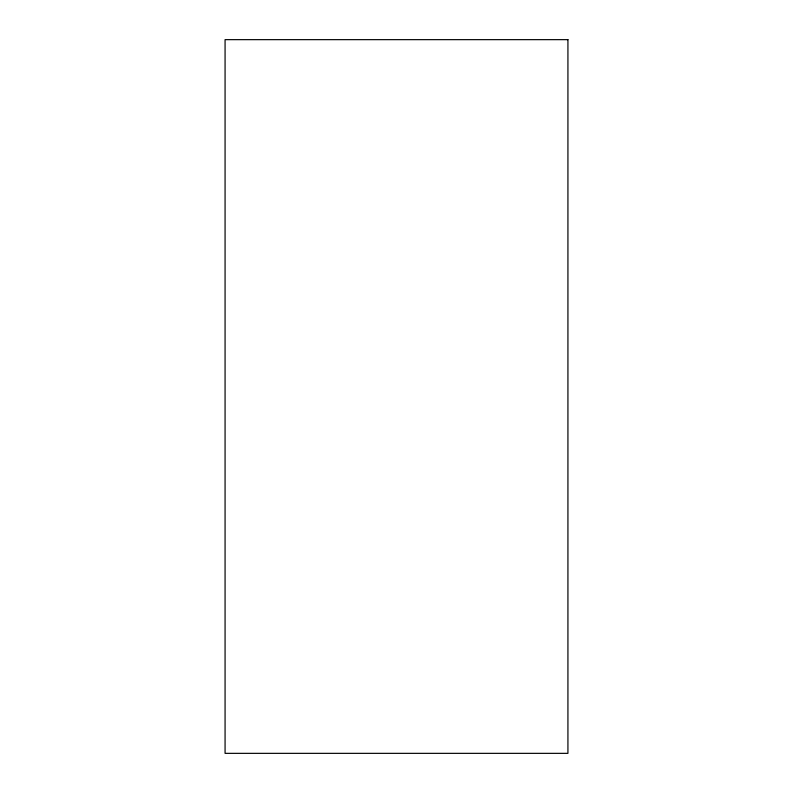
<?xml version="1.0" encoding="UTF-8"?>
<svg xmlns="http://www.w3.org/2000/svg" width="793" height="793" viewBox="0 0 793 793"><rect width="100%" height="100%" fill="white"/><g stroke="black" fill="none" stroke-linecap="round" stroke-linejoin="round"><path stroke-width="1.19" d="M567.927 39.65L225.073 39.65L225.073 753.35L567.927 753.35L567.927 39.65"/></g></svg>
